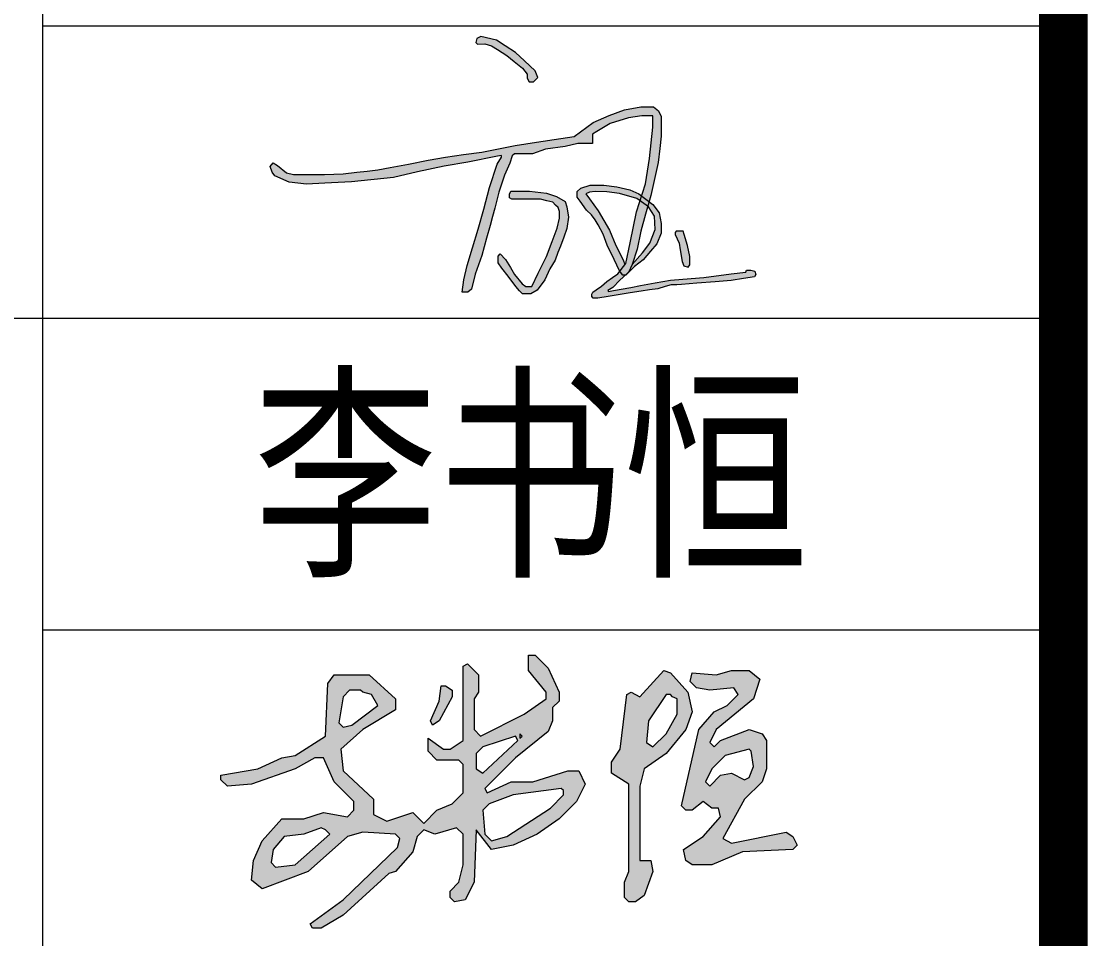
# Model space of a CAD drawing. Header units: inches. Extents: x -3272461 to -2504170, y 403793 to 1071042.
# Drawn here: x -2973551 to -2971352, y 865736 to 867627 of the extents above; entities that cross this region are included whole.
import ezdxf
from ezdxf.enums import TextEntityAlignment as Align

# ---------------------------------------------------------------- set-up
doc = ezdxf.new("R2010")
doc.units = ezdxf.units.IN
doc.header["$LTSCALE"] = 1000
doc.header["$MEASUREMENT"] = 0
doc.layers.get('0').update_dxf_attribs({"lineweight": 18})
doc.layers.add('PUB_TITLE', color=153, linetype='Continuous', lineweight=18)
doc.styles.add('-黑体', font='', dxfattribs={"width": 0.7})
doc.styles.get('-黑体').set_extended_font_data('微软雅黑')

msp = doc.modelspace()

# ---------------------------------------------------------------- hatches: boundary and pattern name
h = msp.add_hatch(color=256)
h.paths.add_polyline_path([(-2972491, 867524.5), (-2972513.2, 867545.2), (-2972531.9, 867562.6), (-2972553.1, 867576.2), (-2972571.2, 867587.8), (-2972603.3, 867595.3), (-2972611.4, 867590.9), (-2972613.6, 867582.8), (-2972610.5, 867579.5), (-2972595, 867580), (-2972581.6, 867576.3), (-2972569, 867568.3), (-2972550, 867556.3), (-2972534.5, 867543.5), (-2972517.7, 867529.7), (-2972508, 867517.5), (-2972508, 867509.1), (-2972503.8, 867501.9), (-2972494.6, 867501.9), (-2972485.8, 867510.5)], flags=0)
h.paths.add_polyline_path([(-2972429.2, 867368.8), (-2972403.6, 867374.5), (-2972389.3, 867374.5), (-2972382.2, 867374.5), (-2972373.4, 867374.5), (-2972373.4, 867387.2), (-2972373.4, 867394.2), (-2972363.9, 867399.8), (-2972337, 867415.7), (-2972298.9, 867427.5), (-2972271.2, 867431.5), (-2972249, 867431.5), (-2972249, 867408.5), (-2972255.3, 867344.2), (-2972264.1, 867291.9), (-2972272.1, 867266.6), (-2972256.2, 867254.8), (-2972252.6, 867267.5), (-2972246, 867298.3), (-2972238, 867335.4), (-2972234.6, 867364.4), (-2972231.5, 867390.2), (-2972231.5, 867415.3), (-2972231.5, 867430.5), (-2972236.9, 867441.9), (-2972247.5, 867450.2), (-2972273.4, 867450.2), (-2972306.8, 867444.2), (-2972338.8, 867432.8), (-2972371.5, 867418.3), (-2972411.2, 867388.9), (-2972438.4, 867384.9), (-2972488.8, 867377.5), (-2972532.6, 867370.8), (-2972567.1, 867364), (-2972601.2, 867357.2), (-2972638.9, 867352), (-2972676.4, 867346.8), (-2972711.7, 867340.2), (-2972752.3, 867332.5), (-2972790.1, 867325.3), (-2972815.6, 867320.5), (-2972838, 867317.9), (-2972858.7, 867315.5), (-2972886.9, 867312.3), (-2972925.5, 867310.7), (-2972951.6, 867310.7), (-2972974.5, 867310.7), (-2972989.7, 867310.7), (-2973003.9, 867314.4), (-2973022.8, 867329.3), (-2973031.3, 867334.7), (-2973038, 867327.6), (-2973033.4, 867316), (-2973028.4, 867308.1), (-2972998.2, 867295.2), (-2972962.9, 867291.1), (-2972925.3, 867293), (-2972869.9, 867295.9), (-2972783.4, 867305), (-2972733.8, 867316.1), (-2972678.9, 867328.3), (-2972630, 867336.2), (-2972568.7, 867349), (-2972560.7, 867350), (-2972560.7, 867346.8), (-2972569.9, 867332.5), (-2972585.5, 867284.2), (-2972597.5, 867239.5), (-2972608.6, 867198.2), (-2972620.5, 867159.8), (-2972631.8, 867123.5), (-2972638.4, 867093.8), (-2972642, 867068.3), (-2972630.3, 867068.3), (-2972622.6, 867074.4), (-2972614.9, 867105.6), (-2972601.3, 867144.1), (-2972591.5, 867179.8), (-2972584.4, 867205.5), (-2972579.1, 867224.7), (-2972574.4, 867241.8), (-2972566.4, 867274.5), (-2972554.5, 867309.5), (-2972543.3, 867334.2), (-2972538.5, 867349.3), (-2972533.7, 867353.3), (-2972520.2, 867353.3), (-2972497, 867353.3), (-2972469.9, 867362.9)], flags=0)
for points in [[(-2972361.3, 867236.3), (-2972379.5, 867260.7), (-2972386.6, 867271.3), (-2972379.5, 867274.3), (-2972367.9, 867276.1), (-2972343.5, 867274.9), (-2972317.3, 867271.6), (-2972281.7, 867261.5), (-2972275.2, 867256.9), (-2972272.1, 867266.6), (-2972277.7, 867270.8), (-2972296.3, 867279.1), (-2972323.1, 867285.5), (-2972349.9, 867288.9), (-2972377.8, 867288.9), (-2972397.3, 867283), (-2972404.6, 867275.7), (-2972404.6, 867264.5), (-2972398.7, 867256.2), (-2972385.6, 867237.4), (-2972375.3, 867227.7), (-2972367.3, 867217.8), (-2972361.6, 867207.2), (-2972351.4, 867188.2), (-2972342.6, 867165.5), (-2972328.5, 867136), (-2972317.2, 867112.6), (-2972316.6, 867111.8), (-2972306.2, 867125.6), (-2972309.6, 867134.8), (-2972324.8, 867164.4), (-2972337.8, 867196.5)], [(-2972425.7, 867199.7), (-2972422.8, 867223.1), (-2972425.7, 867244.4), (-2972429.4, 867255.3), (-2972447, 867265.6), (-2972468.2, 867272.2), (-2972502.7, 867276.6), (-2972532, 867276.6), (-2972541.5, 867276.6), (-2972544.4, 867270.7), (-2972544.4, 867262.7), (-2972539.3, 867259.9), (-2972521.7, 867259.9), (-2972496.8, 867259.9), (-2972480.5, 867259.9), (-2972467.5, 867256.8), (-2972455, 867253.9), (-2972449.2, 867248), (-2972444, 867242.9), (-2972441.1, 867234.8), (-2972441.1, 867220.9), (-2972445.8, 867200.6), (-2972456.5, 867172.6), (-2972468.2, 867142.2), (-2972485.1, 867107.5), (-2972498.3, 867080.4), (-2972510.7, 867080.4), (-2972518, 867085.5), (-2972533.6, 867105), (-2972542.2, 867119.2), (-2972552.5, 867136), (-2972563.5, 867147.7), (-2972567.7, 867142.6), (-2972567.7, 867136.7), (-2972567.7, 867129), (-2972559.9, 867117.6), (-2972547.3, 867101.3), (-2972531.2, 867080.4), (-2972523.9, 867070.9), (-2972517.3, 867065), (-2972500.5, 867065), (-2972487.3, 867072.3), (-2972471.2, 867093.6), (-2972460.9, 867116.3), (-2972450.1, 867134.7), (-2972444.3, 867150.3), (-2972439.4, 867163.3), (-2972432.3, 867182.1)], [(-2972231.8, 867189.9), (-2972231.8, 867210), (-2972235.7, 867231.6), (-2972248.9, 867249.4), (-2972256.2, 867254.8), (-2972258.9, 867245.3), (-2972257.6, 867244.3), (-2972245.6, 867225.2), (-2972243.8, 867197.5), (-2972254.7, 867169.1), (-2972269.8, 867149.3), (-2972291.4, 867125.3), (-2972298.1, 867110), (-2972294.8, 867113), (-2972286.7, 867121.3), (-2972268.8, 867135.3), (-2972253.4, 867153.2), (-2972240.6, 867167.9)]]:
    msp.add_hatch(color=256).paths.add_polyline_path(points, flags=0)
h = msp.add_hatch(color=256)
h.paths.add_polyline_path([(-2972256.2, 867254.8), (-2972272.1, 867266.6), (-2972282.5, 867233.8), (-2972295.8, 867169.8), (-2972304.5, 867127.8), (-2972316.6, 867111.8), (-2972310.4, 867103.4), (-2972305.6, 867103.4), (-2972298.1, 867110), (-2972291.4, 867125.3), (-2972281.1, 867157), (-2972273.3, 867194.4), (-2972263.6, 867228.9)], flags=0)
h.paths.add_polyline_path([(-2972331, 867078.2), (-2972316.8, 867093.3), (-2972305.6, 867103.4), (-2972310.4, 867103.4), (-2972316.6, 867111.8), (-2972321, 867106.1), (-2972332.1, 867098.4), (-2972343.8, 867090.4), (-2972354.8, 867080.7), (-2972365.9, 867073.1), (-2972372.3, 867068.7), (-2972374.4, 867064.3), (-2972374.4, 867059.8), (-2972371.5, 867056.1), (-2972362.1, 867056.1), (-2972341.1, 867059.6), (-2972320.1, 867063), (-2972295.6, 867067), (-2972272.9, 867070.7), (-2972255.9, 867073.5), (-2972238.1, 867075.6), (-2972223.5, 867079.9), (-2972211.1, 867083.5), (-2972199.5, 867083.9), (-2972189.9, 867084.2), (-2972157.9, 867086.8), (-2972120.2, 867089.9), (-2972087.3, 867092.6), (-2972061.8, 867096.7), (-2972039.4, 867100.3), (-2972036.2, 867104.7), (-2972038.6, 867111.9), (-2972047, 867113.9), (-2972055.4, 867113.9), (-2972057, 867109.7), (-2972087, 867105.9), (-2972143.9, 867098.7), (-2972169.5, 867096.7), (-2972212.1, 867093.2), (-2972244, 867087.4), (-2972273.9, 867081.9), (-2972294, 867078.3), (-2972329.7, 867071.8), (-2972340.2, 867069.9), (-2972341.5, 867072)], flags=0)
h.paths.add_polyline_path([(-2972177.3, 867164.6), (-2972184.1, 867187.2), (-2972186.2, 867193.9), (-2972192.7, 867193.9), (-2972200.4, 867193.9), (-2972202.5, 867191.5), (-2972202.5, 867187.2), (-2972194.4, 867169.3), (-2972192.3, 867155.7), (-2972188.5, 867131.4), (-2972185, 867122.4), (-2972175.6, 867119.9), (-2972172.6, 867125), (-2972172.6, 867142)], flags=0)
at = {"linetype": 'Continuous'}
h = msp.add_hatch(color=256, dxfattribs=at)
h.paths.add_polyline_path([(-2972923.4, 865960.4), (-2972932.4, 865964.9), (-2972968.4, 865951.4), (-2973008.9, 865946.9), (-2973031.4, 865919.9), (-2973035.9, 865892.9), (-2973026.9, 865883.9), (-2972986.4, 865888.4), (-2972914.4, 865951.4)], flags=0)
h.paths.add_polyline_path([(-2972432.9, 866041.4), (-2972437.4, 866045.9), (-2972536.4, 866032.4), (-2972585.9, 866014.4), (-2972599.4, 866000.9), (-2972594.9, 865951.4), (-2972581.4, 865937.9), (-2972549.9, 865946.9), (-2972459.9, 866005.4), (-2972432.9, 866032.4)], flags=0)
h.paths.add_polyline_path([(-2972045.9, 866122.4), (-2972050.4, 866126.9), (-2972099.9, 866113.4), (-2972126.9, 866086.4), (-2972140.4, 866059.4), (-2972131.4, 866050.4), (-2972108.9, 866072.9), (-2972086.4, 866077.4), (-2972059.4, 866063.9), (-2972050.4, 866068.4), (-2972041.4, 866090.9)], flags=0)
h.paths.add_polyline_path([(-2972527.4, 866144.9), (-2972531.9, 866153.9), (-2972599.4, 866131.4), (-2972612.9, 866117.9), (-2972612.9, 866086.4), (-2972599.4, 866077.4)], flags=0)
h.paths.add_polyline_path([(-2972518.4, 866153.9), (-2972522.9, 866158.4), (-2972522.9, 866149.4)], flags=0)
h.paths.add_polyline_path([(-2972207.9, 866234.9), (-2972212.4, 866239.4), (-2972221.4, 866239.4), (-2972257.4, 866185.4), (-2972261.9, 866140.4), (-2972248.4, 866131.4), (-2972221.4, 866158.4), (-2972198.9, 866198.9), (-2972198.9, 866230.4)], flags=0)
h.paths.add_polyline_path([(-2972846.9, 866243.9), (-2972851.4, 866248.4), (-2972873.9, 866248.4), (-2972887.4, 866234.9), (-2972896.4, 866180.9), (-2972887.4, 866171.9), (-2972869.4, 866176.4), (-2972815.4, 866216.9), (-2972828.9, 866239.4)], flags=0)
h.paths.add_polyline_path([(-2972684.9, 866257.4), (-2972675.9, 866257.4), (-2972662.4, 866248.4), (-2972662.4, 866234.9), (-2972689.4, 866185.4), (-2972702.9, 866176.4), (-2972707.4, 866185.4), (-2972689.4, 866225.9)], flags=0)
h.paths.add_polyline_path([(-2972086.4, 866288.9), (-2972050.4, 866288.9), (-2972027.9, 866270.9), (-2972041.4, 866230.4), (-2972117.9, 866167.4), (-2972131.4, 866140.4), (-2972122.4, 866131.4), (-2972108.9, 866144.9), (-2972050.4, 866167.4), (-2972023.4, 866158.4), (-2972014.4, 866144.9), (-2972014.4, 866086.4), (-2972023.4, 866059.4), (-2972059.4, 866023.4), (-2972104.4, 865942.4), (-2972086.4, 865933.4), (-2971973.9, 865955.9), (-2971960.4, 865946.9), (-2971951.4, 865928.9), (-2971960.4, 865919.9), (-2972063.9, 865915.4), (-2972126.9, 865888.4), (-2972167.4, 865888.4), (-2972180.9, 865897.4), (-2972185.4, 865919.9), (-2972144.9, 865946.9), (-2972108.9, 865987.4), (-2972113.4, 866005.4), (-2972126.9, 866005.4), (-2972144.9, 866018.9), (-2972167.4, 866000.9), (-2972180.9, 866000.9), (-2972189.9, 866009.9), (-2972153.9, 866167.4), (-2972122.4, 866203.4), (-2972095.4, 866216.9), (-2972072.9, 866239.4), (-2972081.9, 866252.9), (-2972131.4, 866248.4), (-2972158.4, 866252.9), (-2972171.9, 866266.4), (-2972167.4, 866284.4), (-2972117.9, 866279.9)], flags=0)
h.paths.add_polyline_path([(-2972225.9, 866288.9), (-2972212.4, 866284.4), (-2972176.4, 866243.9), (-2972167.4, 866203.4), (-2972180.9, 866167.4), (-2972221.4, 866117.9), (-2972266.4, 866086.4), (-2972275.4, 866050.4), (-2972275.4, 865897.4), (-2972252.9, 865897.4), (-2972248.4, 865874.9), (-2972266.4, 865825.4), (-2972284.4, 865811.9), (-2972297.9, 865811.9), (-2972306.9, 865820.9), (-2972306.9, 865852.4), (-2972297.9, 865874.9), (-2972297.9, 866054.9), (-2972333.9, 866077.4), (-2972333.9, 866099.9), (-2972315.9, 866126.9), (-2972302.4, 866239.4), (-2972293.4, 866243.9), (-2972275.4, 866234.9)], flags=0)
h.paths.add_polyline_path([(-2972504.9, 866320.4), (-2972491.4, 866320.4), (-2972464.4, 866293.4), (-2972441.9, 866243.9), (-2972441.9, 866225.9), (-2972455.4, 866212.4), (-2972455.4, 866185.4), (-2972464.4, 866162.9), (-2972531.9, 866108.9), (-2972594.9, 866045.9), (-2972590.4, 866036.9), (-2972540.9, 866059.4), (-2972495.9, 866059.4), (-2972423.9, 866081.9), (-2972401.4, 866081.9), (-2972387.9, 866054.9), (-2972405.9, 866018.9), (-2972441.9, 865982.9), (-2972486.9, 865951.4), (-2972536.4, 865928.9), (-2972581.4, 865919.9), (-2972612.9, 865960.4), (-2972617.4, 865852.4), (-2972635.4, 865816.4), (-2972657.9, 865811.9), (-2972666.9, 865820.9), (-2972666.9, 865834.4), (-2972648.9, 865852.4), (-2972639.9, 865888.4), (-2972639.9, 865951.4), (-2972653.4, 865964.9), (-2972698.4, 865951.4), (-2972720.9, 865960.4), (-2972734.4, 865946.9), (-2972743.4, 865915.4), (-2972779.4, 865874.9), (-2972792.9, 865870.4), (-2972887.4, 865784.9), (-2972932.4, 865757.9), (-2972950.4, 865757.9), (-2972954.9, 865766.9), (-2972887.4, 865816.4), (-2972774.9, 865924.4), (-2972770.4, 865942.4), (-2972779.4, 865951.4), (-2972846.9, 865955.9), (-2972878.4, 865946.9), (-2972959.4, 865874.9), (-2973053.9, 865838.9), (-2973076.4, 865856.9), (-2973071.9, 865897.4), (-2973053.9, 865937.9), (-2973013.4, 865982.9), (-2972968.4, 865982.9), (-2972927.9, 865996.4), (-2972878.4, 865987.4), (-2972864.9, 866000.9), (-2972864.9, 866018.9), (-2972905.4, 866059.4), (-2972927.9, 866108.9), (-2972945.9, 866108.9), (-2972986.4, 866086.4), (-2973076.4, 866054.9), (-2973125.9, 866050.4), (-2973139.4, 866063.9), (-2973139.4, 866072.9), (-2973062.9, 866086.4), (-2973013.4, 866108.9), (-2972986.4, 866113.4), (-2972923.4, 866153.9), (-2972918.9, 866261.9), (-2972905.4, 866279.9), (-2972833.4, 866279.9), (-2972779.4, 866230.4), (-2972779.4, 866207.9), (-2972846.9, 866167.4), (-2972891.9, 866126.9), (-2972887.4, 866081.9), (-2972824.4, 866023.4), (-2972824.4, 865991.9), (-2972797.4, 865978.4), (-2972743.4, 865996.4), (-2972720.9, 865973.9), (-2972693.9, 866000.9), (-2972662.4, 866014.4), (-2972639.9, 866036.9), (-2972639.9, 866095.4), (-2972648.9, 866104.4), (-2972693.9, 866104.4), (-2972711.9, 866122.4), (-2972711.9, 866149.4), (-2972680.4, 866126.9), (-2972666.9, 866126.9), (-2972639.9, 866144.9), (-2972639.9, 866297.9), (-2972630.9, 866302.4), (-2972608.4, 866279.9), (-2972608.4, 866243.9), (-2972617.4, 866230.4), (-2972617.4, 866167.4), (-2972603.9, 866153.9), (-2972513.9, 866198.9), (-2972468.9, 866230.4), (-2972468.9, 866243.9), (-2972504.9, 866288.9)], flags=0)

# ---------------------------------------------------------------- linework, layer by layer
for points in [[(-2972610.5, 867579.5), (-2972595, 867580), (-2972581.6, 867576.3), (-2972569, 867568.3), (-2972550, 867556.3), (-2972534.5, 867543.5), (-2972517.7, 867529.7), (-2972508, 867517.5), (-2972508, 867509.1), (-2972503.8, 867501.9), (-2972494.6, 867501.9), (-2972485.8, 867510.5), (-2972491, 867524.5), (-2972513.2, 867545.2), (-2972531.9, 867562.6), (-2972553.1, 867576.2), (-2972571.2, 867587.8), (-2972603.3, 867595.3), (-2972611.4, 867590.9), (-2972613.6, 867582.8), (-2972610.5, 867579.5)], [(-2973022.8, 867329.3), (-2973003.9, 867314.4), (-2972989.7, 867310.7), (-2972974.5, 867310.7), (-2972951.6, 867310.7), (-2972925.5, 867310.7), (-2972886.9, 867312.3), (-2972858.7, 867315.5), (-2972838, 867317.9), (-2972815.6, 867320.5), (-2972790.1, 867325.3), (-2972752.3, 867332.5), (-2972711.7, 867340.2), (-2972676.4, 867346.8), (-2972638.9, 867352), (-2972601.2, 867357.2), (-2972567.1, 867364), (-2972532.6, 867370.8), (-2972488.8, 867377.5), (-2972438.4, 867384.9), (-2972411.2, 867388.9), (-2972371.5, 867418.3), (-2972338.8, 867432.8), (-2972306.8, 867444.2), (-2972273.4, 867450.2), (-2972247.5, 867450.2), (-2972236.9, 867441.9), (-2972231.5, 867430.5), (-2972231.5, 867415.3), (-2972231.5, 867390.2), (-2972234.6, 867364.4), (-2972238, 867335.4), (-2972246, 867298.3), (-2972252.6, 867267.5), (-2972263.6, 867228.9), (-2972273.3, 867194.4), (-2972281.1, 867157), (-2972291.4, 867125.3), (-2972298.7, 867108.7), (-2972304.5, 867103.4), (-2972310.4, 867103.4), (-2972317.2, 867112.6), (-2972328.5, 867136), (-2972342.6, 867165.5), (-2972351.4, 867188.2), (-2972361.6, 867207.2), (-2972367.3, 867217.8), (-2972375.3, 867227.7), (-2972385.6, 867237.4), (-2972398.7, 867256.2), (-2972404.6, 867264.5), (-2972404.6, 867275.7), (-2972397.3, 867283), (-2972377.8, 867288.9), (-2972349.9, 867288.9), (-2972323.1, 867285.5), (-2972296.3, 867279.1), (-2972277.7, 867270.8), (-2972248.9, 867249.4), (-2972235.7, 867231.6), (-2972231.8, 867210), (-2972231.8, 867189.9), (-2972240.6, 867167.9), (-2972253.4, 867153.2), (-2972268.8, 867135.3), (-2972286.7, 867121.3), (-2972294.8, 867113), (-2972316.8, 867093.3), (-2972331, 867078.2), (-2972341.5, 867072), (-2972340.2, 867069.9), (-2972329.7, 867071.8), (-2972294, 867078.3), (-2972273.9, 867081.9), (-2972244, 867087.4), (-2972212.1, 867093.2), (-2972169.5, 867096.7), (-2972143.9, 867098.7), (-2972087, 867105.9), (-2972057, 867109.7), (-2972055.4, 867113.9), (-2972047, 867113.9), (-2972038.6, 867111.9), (-2972036.2, 867104.7), (-2972039.4, 867100.3), (-2972061.8, 867096.7), (-2972087.3, 867092.6), (-2972120.2, 867089.9), (-2972157.9, 867086.8), (-2972189.9, 867084.2), (-2972199.5, 867083.9), (-2972211.1, 867083.5), (-2972223.5, 867079.9), (-2972238.1, 867075.6), (-2972255.9, 867073.5), (-2972272.9, 867070.7), (-2972295.6, 867067), (-2972320.1, 867063), (-2972341.1, 867059.6), (-2972362.1, 867056.1), (-2972371.5, 867056.1), (-2972374.4, 867059.8), (-2972374.4, 867064.3), (-2972372.3, 867068.7), (-2972365.9, 867073.1), (-2972354.8, 867080.7), (-2972343.8, 867090.4), (-2972332.1, 867098.4), (-2972321, 867106.1), (-2972304.5, 867127.8), (-2972295.8, 867169.8), (-2972282.5, 867233.8), (-2972264.1, 867291.9), (-2972255.3, 867344.2), (-2972249, 867408.5), (-2972249, 867431.5), (-2972271.2, 867431.5), (-2972298.9, 867427.5), (-2972337, 867415.7), (-2972363.9, 867399.8), (-2972373.4, 867394.2), (-2972373.4, 867387.2), (-2972373.4, 867374.5), (-2972382.2, 867374.5), (-2972389.3, 867374.5), (-2972403.6, 867374.5), (-2972429.2, 867368.8), (-2972469.9, 867362.9), (-2972497, 867353.3), (-2972520.2, 867353.3), (-2972533.7, 867353.3), (-2972538.5, 867349.3), (-2972543.3, 867334.2), (-2972554.5, 867309.5), (-2972566.4, 867274.5), (-2972574.4, 867241.8), (-2972579.1, 867224.7), (-2972584.4, 867205.5), (-2972591.5, 867179.8), (-2972601.3, 867144.1), (-2972614.9, 867105.6), (-2972622.6, 867074.4), (-2972630.3, 867068.3), (-2972642, 867068.3), (-2972638.4, 867093.8), (-2972631.8, 867123.5), (-2972620.5, 867159.8), (-2972608.6, 867198.2), (-2972597.5, 867239.5), (-2972585.5, 867284.2), (-2972569.9, 867332.5), (-2972560.7, 867346.8)], [(-2972560.7, 867346.8), (-2972560.7, 867350), (-2972568.7, 867349), (-2972630, 867336.2), (-2972678.9, 867328.3), (-2972733.8, 867316.1), (-2972783.4, 867305), (-2972869.9, 867295.9), (-2972925.3, 867293), (-2972962.9, 867291.1), (-2972998.2, 867295.2), (-2973028.4, 867308.1), (-2973033.4, 867316), (-2973038, 867327.6), (-2973031.3, 867334.7), (-2973022.8, 867329.3)], [(-2972563.5, 867147.7), (-2972552.5, 867136), (-2972542.2, 867119.2), (-2972533.6, 867105), (-2972518, 867085.5), (-2972510.7, 867080.4), (-2972498.3, 867080.4), (-2972485.1, 867107.5), (-2972468.2, 867142.2), (-2972456.5, 867172.6), (-2972445.8, 867200.6), (-2972441.1, 867220.9), (-2972441.1, 867234.8), (-2972444, 867242.9), (-2972449.2, 867248), (-2972455, 867253.9), (-2972467.5, 867256.8), (-2972480.5, 867259.9), (-2972496.8, 867259.9), (-2972521.7, 867259.9), (-2972539.3, 867259.9), (-2972544.4, 867262.7), (-2972544.4, 867270.7), (-2972541.5, 867276.6), (-2972532, 867276.6), (-2972502.7, 867276.6), (-2972468.2, 867272.2), (-2972447, 867265.6), (-2972429.4, 867255.3), (-2972425.7, 867244.4), (-2972422.8, 867223.1), (-2972425.7, 867199.7), (-2972432.3, 867182.1), (-2972439.4, 867163.3), (-2972444.3, 867150.3), (-2972450.1, 867134.7), (-2972460.9, 867116.3), (-2972471.2, 867093.6), (-2972487.3, 867072.3), (-2972500.5, 867065), (-2972517.3, 867065), (-2972523.9, 867070.9), (-2972531.2, 867080.4)], [(-2972291.4, 867125.3), (-2972269.8, 867149.3), (-2972254.7, 867169.1), (-2972243.8, 867197.5), (-2972245.6, 867225.2), (-2972257.6, 867244.3), (-2972281.7, 867261.5), (-2972317.3, 867271.6), (-2972343.5, 867274.9), (-2972367.9, 867276.1), (-2972379.5, 867274.3), (-2972386.6, 867271.3), (-2972379.5, 867260.7), (-2972361.3, 867236.3), (-2972337.8, 867196.5), (-2972324.8, 867164.4), (-2972309.6, 867134.8), (-2972306.2, 867125.6)], [(-2972202.5, 867187.2), (-2972194.4, 867169.3), (-2972192.3, 867155.7), (-2972188.5, 867131.4), (-2972185, 867122.4), (-2972175.6, 867119.9), (-2972172.6, 867125), (-2972172.6, 867142), (-2972177.3, 867164.6), (-2972184.1, 867187.2), (-2972186.2, 867193.9), (-2972192.7, 867193.9), (-2972200.4, 867193.9), (-2972202.5, 867191.5), (-2972202.5, 867187.2)], [(-2972531.2, 867080.4), (-2972547.3, 867101.3), (-2972559.9, 867117.6), (-2972567.7, 867129), (-2972567.7, 867136.7), (-2972567.7, 867142.6), (-2972563.5, 867147.7)]]:
    msp.add_lwpolyline(points)
for points in [[(-2972504.9, 866320.4), (-2972491.4, 866320.4), (-2972464.4, 866293.4), (-2972441.9, 866243.9), (-2972441.9, 866225.9), (-2972455.4, 866212.4), (-2972455.4, 866185.4), (-2972464.4, 866162.9), (-2972531.9, 866108.9), (-2972594.9, 866045.9), (-2972590.4, 866036.9), (-2972540.9, 866059.4), (-2972495.9, 866059.4), (-2972423.9, 866081.9), (-2972401.4, 866081.9), (-2972387.9, 866054.9), (-2972405.9, 866018.9), (-2972441.9, 865982.9), (-2972486.9, 865951.4), (-2972536.4, 865928.9), (-2972581.4, 865919.9), (-2972612.9, 865960.4), (-2972617.4, 865852.4), (-2972635.4, 865816.4), (-2972657.9, 865811.9), (-2972666.9, 865820.9), (-2972666.9, 865834.4), (-2972648.9, 865852.4), (-2972639.9, 865888.4), (-2972639.9, 865951.4), (-2972653.4, 865964.9), (-2972698.4, 865951.4), (-2972720.9, 865960.4), (-2972734.4, 865946.9), (-2972743.4, 865915.4), (-2972779.4, 865874.9), (-2972792.9, 865870.4), (-2972887.4, 865784.9), (-2972932.4, 865757.9), (-2972950.4, 865757.9), (-2972954.9, 865766.9), (-2972887.4, 865816.4), (-2972774.9, 865924.4), (-2972770.4, 865942.4), (-2972779.4, 865951.4), (-2972846.9, 865955.9), (-2972878.4, 865946.9), (-2972959.4, 865874.9), (-2973053.9, 865838.9), (-2973076.4, 865856.9), (-2973071.9, 865897.4), (-2973053.9, 865937.9), (-2973013.4, 865982.9), (-2972968.4, 865982.9), (-2972927.9, 865996.4), (-2972878.4, 865987.4), (-2972864.9, 866000.9), (-2972864.9, 866018.9), (-2972905.4, 866059.4), (-2972927.9, 866108.9), (-2972945.9, 866108.9), (-2972986.4, 866086.4), (-2973076.4, 866054.9), (-2973125.9, 866050.4), (-2973139.4, 866063.9), (-2973139.4, 866072.9), (-2973062.9, 866086.4), (-2973013.4, 866108.9), (-2972986.4, 866113.4), (-2972923.4, 866153.9), (-2972918.9, 866261.9), (-2972905.4, 866279.9), (-2972833.4, 866279.9), (-2972779.4, 866230.4), (-2972779.4, 866207.9), (-2972846.9, 866167.4), (-2972891.9, 866126.9), (-2972887.4, 866081.9), (-2972824.4, 866023.4), (-2972824.4, 865991.9), (-2972797.4, 865978.4), (-2972743.4, 865996.4), (-2972720.9, 865973.9), (-2972693.9, 866000.9), (-2972662.4, 866014.4), (-2972639.9, 866036.9), (-2972639.9, 866095.4), (-2972648.9, 866104.4), (-2972693.9, 866104.4), (-2972711.9, 866122.4), (-2972711.9, 866149.4), (-2972680.4, 866126.9), (-2972666.9, 866126.9), (-2972639.9, 866144.9), (-2972639.9, 866297.9), (-2972630.9, 866302.4), (-2972608.4, 866279.9), (-2972608.4, 866243.9), (-2972617.4, 866230.4), (-2972617.4, 866167.4), (-2972603.9, 866153.9), (-2972513.9, 866198.9), (-2972468.9, 866230.4), (-2972468.9, 866243.9), (-2972504.9, 866288.9), (-2972504.9, 866320.4)], [(-2972225.9, 866288.9), (-2972212.4, 866284.4), (-2972176.4, 866243.9), (-2972167.4, 866203.4), (-2972180.9, 866167.4), (-2972221.4, 866117.9), (-2972266.4, 866086.4), (-2972275.4, 866050.4), (-2972275.4, 865897.4), (-2972252.9, 865897.4), (-2972248.4, 865874.9), (-2972266.4, 865825.4), (-2972284.4, 865811.9), (-2972297.9, 865811.9), (-2972306.9, 865820.9), (-2972306.9, 865852.4), (-2972297.9, 865874.9), (-2972297.9, 866054.9), (-2972333.9, 866077.4), (-2972333.9, 866099.9), (-2972315.9, 866126.9), (-2972302.4, 866239.4), (-2972293.4, 866243.9), (-2972275.4, 866234.9), (-2972225.9, 866288.9)], [(-2972086.4, 866288.9), (-2972050.4, 866288.9), (-2972027.9, 866270.9), (-2972041.4, 866230.4), (-2972117.9, 866167.4), (-2972131.4, 866140.4), (-2972122.4, 866131.4), (-2972108.9, 866144.9), (-2972050.4, 866167.4), (-2972023.4, 866158.4), (-2972014.4, 866144.9), (-2972014.4, 866086.4), (-2972023.4, 866059.4), (-2972059.4, 866023.4), (-2972104.4, 865942.4), (-2972086.4, 865933.4), (-2971973.9, 865955.9), (-2971960.4, 865946.9), (-2971951.4, 865928.9), (-2971960.4, 865919.9), (-2972063.9, 865915.4), (-2972126.9, 865888.4), (-2972167.4, 865888.4), (-2972180.9, 865897.4), (-2972185.4, 865919.9), (-2972144.9, 865946.9), (-2972108.9, 865987.4), (-2972113.4, 866005.4), (-2972126.9, 866005.4), (-2972144.9, 866018.9), (-2972167.4, 866000.9), (-2972180.9, 866000.9), (-2972189.9, 866009.9), (-2972153.9, 866167.4), (-2972122.4, 866203.4), (-2972095.4, 866216.9), (-2972072.9, 866239.4), (-2972081.9, 866252.9), (-2972131.4, 866248.4), (-2972158.4, 866252.9), (-2972171.9, 866266.4), (-2972167.4, 866284.4), (-2972117.9, 866279.9), (-2972086.4, 866288.9)], [(-2972684.9, 866257.4), (-2972675.9, 866257.4), (-2972662.4, 866248.4), (-2972662.4, 866234.9), (-2972689.4, 866185.4), (-2972702.9, 866176.4), (-2972707.4, 866185.4), (-2972689.4, 866225.9), (-2972684.9, 866257.4)], [(-2972846.9, 866243.9), (-2972851.4, 866248.4), (-2972873.9, 866248.4), (-2972887.4, 866234.9), (-2972896.4, 866180.9), (-2972887.4, 866171.9), (-2972869.4, 866176.4), (-2972815.4, 866216.9), (-2972828.9, 866239.4), (-2972846.9, 866243.9)], [(-2972207.9, 866234.9), (-2972212.4, 866239.4), (-2972221.4, 866239.4), (-2972257.4, 866185.4), (-2972261.9, 866140.4), (-2972248.4, 866131.4), (-2972221.4, 866158.4), (-2972198.9, 866198.9), (-2972198.9, 866230.4), (-2972207.9, 866234.9)], [(-2972527.4, 866144.9), (-2972531.9, 866153.9), (-2972599.4, 866131.4), (-2972612.9, 866117.9), (-2972612.9, 866086.4), (-2972599.4, 866077.4), (-2972527.4, 866144.9)], [(-2972518.4, 866153.9), (-2972522.9, 866158.4), (-2972522.9, 866149.4), (-2972518.4, 866153.9)], [(-2972045.9, 866122.4), (-2972050.4, 866126.9), (-2972099.9, 866113.4), (-2972126.9, 866086.4), (-2972140.4, 866059.4), (-2972131.4, 866050.4), (-2972108.9, 866072.9), (-2972086.4, 866077.4), (-2972059.4, 866063.9), (-2972050.4, 866068.4), (-2972041.4, 866090.9), (-2972045.9, 866122.4)], [(-2972432.9, 866041.4), (-2972437.4, 866045.9), (-2972536.4, 866032.4), (-2972585.9, 866014.4), (-2972599.4, 866000.9), (-2972594.9, 865951.4), (-2972581.4, 865937.9), (-2972549.9, 865946.9), (-2972459.9, 866005.4), (-2972432.9, 866032.4), (-2972432.9, 866041.4)], [(-2972923.4, 865960.4), (-2972932.4, 865964.9), (-2972968.4, 865951.4), (-2973008.9, 865946.9), (-2973031.4, 865919.9), (-2973035.9, 865892.9), (-2973026.9, 865883.9), (-2972986.4, 865888.4), (-2972914.4, 865951.4), (-2972923.4, 865960.4)]]:
    msp.add_lwpolyline(points, dxfattribs=at)
at = {"layer": 'PUB_TITLE'}
for p, q in [((-2973506.9, 870914.7), (-2973506.9, 858130.6)), ((-2973506.9, 867617.6), (-2971402.2, 867617.6)), ((-2975611.6, 867014.7), (-2971402.2, 867014.7)), ((-2973506.9, 866373), (-2971402.2, 866373))]:
    msp.add_line(p, q, dxfattribs=at)
msp.add_lwpolyline([(-2971402.2, 858130.6, 100, 100, 0), (-2971402.2, 898130.6, 100, 100, 0), (-3027302.2, 898130.6, 100, 100, 0), (-3027302.2, 858130.6, 100, 100, 0)], format="xyseb", close=True, dxfattribs=at)

# ---------------------------------------------------------------- texts
at = {"style": '-黑体', "width": 0.8}
msp.add_text('李书恒', height=350, dxfattribs=at).set_placement((-2973073, 866692.7), align=Align.MIDDLE_LEFT)

doc.saveas('drawing.dxf')
